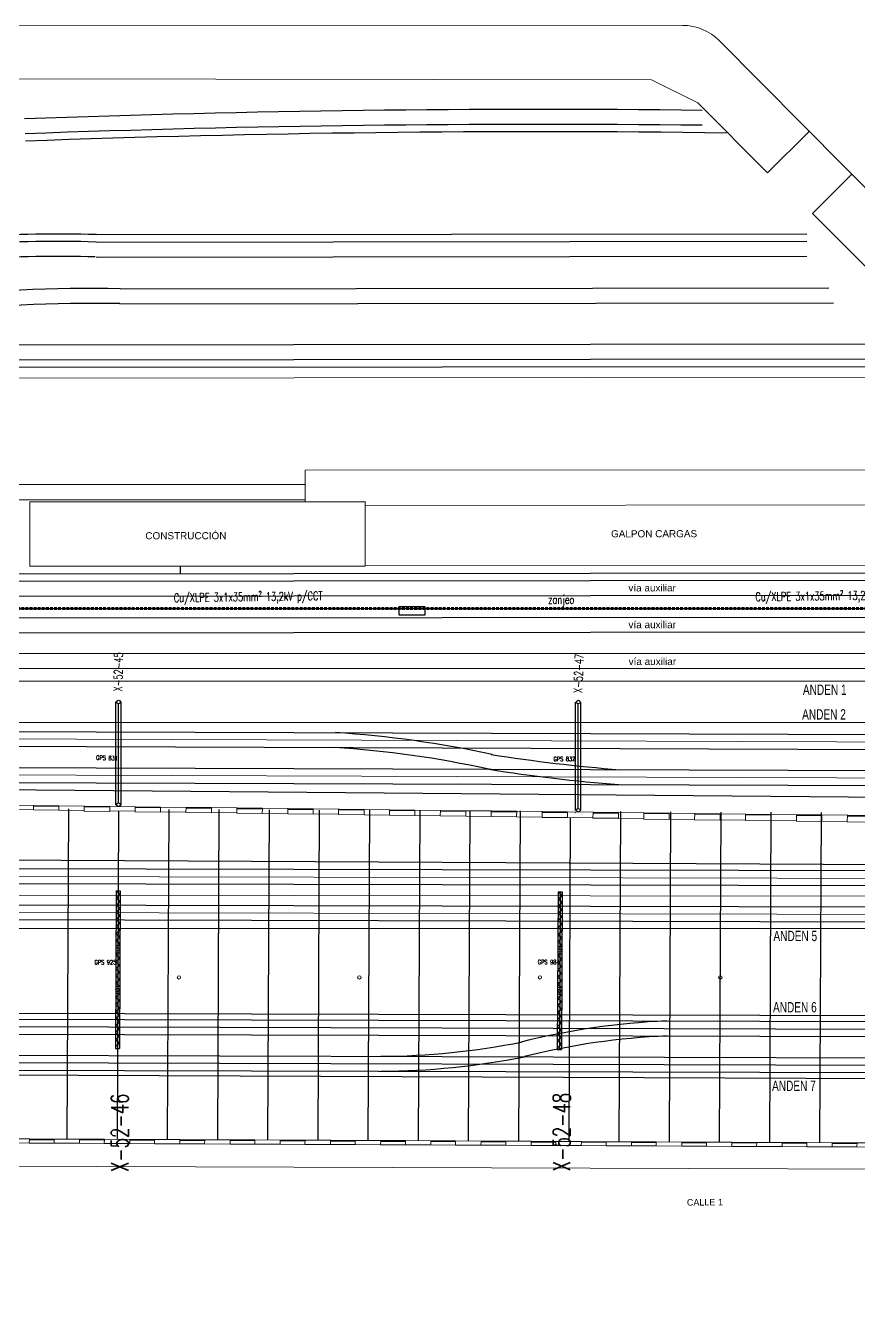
# Model space of a CAD drawing. Header units: millimetres. Extents: x 2669 to 3716, y 1967 to 2664.
# Drawn here: x 3259.2 to 3356.2, y 2180.8 to 2328.5 of the extents above; entities that cross this region are included whole.
import ezdxf

# ---------------------------------------------------------------- set-up
doc = ezdxf.new("R2010")
doc.units = ezdxf.units.MM
doc.linetypes.add('HIDDEN2', pattern=[4.7625, 3.175, -1.5875])
for name, color, linetype, lineweight in [('01 Textos', 7, 'Continuous', 15), ('02 L d C', 7, 'Continuous', 5), ('03 Cerramientos', 7, 'Continuous', 15), ('03 Manzanas', 253, 'Continuous', 15), ('03 Muros', 7, 'Continuous', 13), ('04 Plataformas', 7, 'Continuous', 30)]:
    doc.layers.add(name, color=color, linetype=linetype, lineweight=lineweight)
for name, color, linetype in [('Arcos techo estac LP', 8, 'Continuous'), ('retención LDF-LDS', 6, 'Continuous'), ('Textos catenaria', 7, 'Continuous'), ('vias LP sin catenarias', 2, 'Continuous'), ('vías', 8, 'Continuous')]:
    doc.layers.add(name, color=color, linetype=linetype)
doc.styles.add('ARIAL', font='arial.ttf', dxfattribs={"width": 0.7})
doc.styles.add('ROMANS', font='arial.ttf', dxfattribs={"width": 0.7})
doc.styles.add('SIMPLEX', font='simplex.shx', dxfattribs={"width": 0.75})
doc.linetypes.add('FENCELINE2', pattern='A,0.25,-0.1,[132,ltypeshp.shx,S=0.1,R=0,X=-0.1,Y=0],-0.1,1', length=1.45)

msp = doc.modelspace()

# ---------------------------------------------------------------- linework, layer by layer
for p, q in [((3259.73, 2273.05), (3298.73, 2273.09)), ((3259.73, 2265.55), (3298.73, 2265.59)), ((3277.23, 2265.57), (3277.23, 2264.69)), ((3321.44, 2227.64), (3321.35, 2209.29))]:
    msp.add_line(p, q)
at = {"color": 4}
for p, q in [((3269.73, 2237.79), (3269.73, 2249.75)), ((3269.73, 2249.75), (3269.84, 2249.75)), ((3270.05, 2238), (3270.05, 2249.54)), ((3270.26, 2249.75), (3270.36, 2249.75)), ((3270.36, 2237.79), (3270.36, 2249.75)), ((3323.23, 2237.15), (3323.23, 2249.73)), ((3323.23, 2249.73), (3323.34, 2249.73)), ((3323.55, 2237.36), (3323.55, 2249.52)), ((3323.76, 2249.73), (3323.86, 2249.73)), ((3323.86, 2237.15), (3323.86, 2249.73)), ((3269.73, 2237.79), (3269.84, 2237.79)), ((3270.26, 2237.79), (3270.36, 2237.79)), ((3323.23, 2237.15), (3323.34, 2237.15)), ((3323.76, 2237.15), (3323.86, 2237.15)), ((3269.76, 2227.76), (3269.67, 2209.41)), ((3269.76, 2227.76), (3270.25, 2227.76)), ((3269.76, 2227.76), (3270.25, 2227.35)), ((3270.25, 2227.76), (3270.16, 2209.41)), ((3321.19, 2227.64), (3321.1, 2209.29)), ((3321.19, 2227.64), (3321.68, 2227.64)), ((3321.19, 2227.64), (3321.68, 2227.23)), ((3321.68, 2227.64), (3321.59, 2209.29)), ((3269.75, 2226.12), (3270.24, 2226.53)), ((3269.76, 2226.94), (3270.25, 2227.35)), ((3269.76, 2226.94), (3270.24, 2226.53)), ((3321.18, 2226), (3321.68, 2226.41)), ((3321.19, 2226.82), (3321.68, 2227.23)), ((3321.19, 2226.82), (3321.68, 2226.41)), ((3269.74, 2224.47), (3270.24, 2224.88)), ((3269.75, 2226.12), (3270.24, 2225.7)), ((3269.75, 2225.29), (3270.24, 2225.7)), ((3269.75, 2225.29), (3270.24, 2224.88)), ((3321.18, 2226), (3321.67, 2225.58)), ((3321.18, 2225.17), (3321.67, 2225.58)), ((3321.18, 2225.17), (3321.67, 2224.76)), ((3321.18, 2224.35), (3321.67, 2224.76)), ((3269.74, 2224.47), (3270.23, 2224.05)), ((3269.74, 2223.64), (3270.23, 2224.05)), ((3269.74, 2223.64), (3270.23, 2223.23)), ((3269.74, 2222.82), (3270.23, 2223.23)), ((3321.17, 2223.52), (3321.66, 2223.93)), ((3321.17, 2223.52), (3321.66, 2223.11)), ((3321.18, 2224.35), (3321.66, 2223.93)), ((3269.73, 2222), (3270.22, 2222.41)), ((3269.73, 2222), (3270.22, 2221.58)), ((3269.74, 2222.82), (3270.22, 2222.41)), ((3321.16, 2221.88), (3321.66, 2222.29)), ((3321.16, 2221.88), (3321.65, 2221.46)), ((3321.17, 2222.7), (3321.66, 2223.11)), ((3321.17, 2222.7), (3321.66, 2222.29)), ((3269.72, 2220.35), (3269.94, 2220.53)), ((3270.21, 2220.53), (3269.72, 2220.53)), ((3269.72, 2220.35), (3270.21, 2219.93)), ((3270.22, 2221.35), (3269.73, 2221.36)), ((3269.95, 2221.35), (3270.22, 2221.58)), ((3321.65, 2221.23), (3321.16, 2221.24)), ((3321.16, 2220.23), (3321.38, 2220.41)), ((3321.65, 2220.41), (3321.16, 2220.41)), ((3321.16, 2220.23), (3321.64, 2219.81)), ((3321.38, 2221.24), (3321.65, 2221.46)), ((3269.72, 2219.52), (3270.21, 2219.93)), ((3269.72, 2219.52), (3270.21, 2219.11)), ((3269.72, 2218.7), (3270.21, 2219.11)), ((3321.15, 2219.4), (3321.64, 2219.81)), ((3321.15, 2219.4), (3321.64, 2218.99)), ((3321.15, 2218.58), (3321.64, 2218.99)), ((3269.71, 2217.88), (3270.2, 2218.29)), ((3269.71, 2217.88), (3270.2, 2217.46)), ((3269.71, 2217.05), (3270.2, 2217.46)), ((3269.72, 2218.7), (3270.2, 2218.29)), ((3321.14, 2217.76), (3321.64, 2218.17)), ((3321.14, 2217.76), (3321.63, 2217.34)), ((3321.14, 2216.93), (3321.63, 2217.34)), ((3321.15, 2218.58), (3321.64, 2218.17)), ((3270.19, 2215.81), (3269.7, 2215.82)), ((3269.7, 2215.4), (3270.19, 2215.81)), ((3269.71, 2217.05), (3270.2, 2216.64)), ((3270.2, 2216.64), (3269.71, 2216.64)), ((3321.14, 2216.93), (3321.63, 2216.52)), ((3321.63, 2216.52), (3321.14, 2216.52)), ((3269.7, 2215.4), (3270.19, 2214.99)), ((3269.7, 2214.58), (3270.19, 2214.99)), ((3269.7, 2214.58), (3270.18, 2214.16)), ((3321.62, 2215.69), (3321.13, 2215.7)), ((3321.13, 2215.28), (3321.62, 2215.69)), ((3321.13, 2215.28), (3321.62, 2214.87)), ((3321.13, 2214.46), (3321.62, 2214.87)), ((3321.13, 2214.46), (3321.62, 2214.04)), ((3269.69, 2213.75), (3270.18, 2214.16)), ((3269.69, 2213.75), (3270.18, 2213.34)), ((3269.69, 2212.93), (3270.18, 2213.34)), ((3269.69, 2212.93), (3270.18, 2212.52)), ((3321.12, 2213.64), (3321.62, 2214.04)), ((3321.12, 2213.64), (3321.61, 2213.22)), ((3321.12, 2212.81), (3321.61, 2213.22)), ((3269.68, 2212.11), (3270.18, 2212.52)), ((3269.68, 2212.11), (3270.17, 2211.69)), ((3269.68, 2211.28), (3270.17, 2211.69)), ((3321.11, 2211.16), (3321.61, 2211.57)), ((3321.12, 2212.81), (3321.61, 2212.4)), ((3321.12, 2211.99), (3321.61, 2212.4)), ((3321.12, 2211.99), (3321.61, 2211.57)), ((3269.67, 2209.63), (3270.17, 2210.04)), ((3269.68, 2211.28), (3270.17, 2210.87)), ((3269.68, 2210.46), (3270.17, 2210.87)), ((3269.68, 2210.46), (3270.17, 2210.04)), ((3321.11, 2211.16), (3321.6, 2210.75)), ((3321.11, 2210.34), (3321.6, 2210.75)), ((3321.11, 2210.34), (3321.6, 2209.92)), ((3321.11, 2209.51), (3321.6, 2209.92)), ((3269.67, 2209.41), (3270.16, 2209.41)), ((3321.1, 2209.29), (3321.59, 2209.29))]:
    msp.add_line(p, q, dxfattribs=at)
at = {"color": 1}
for p, q in [((3175.23, 2212.2), (3367.26, 2211.66)), ((3175.23, 2208), (3367.24, 2207.46))]:
    msp.add_line(p, q, dxfattribs=at)
msp.add_lwpolyline([(3302.7, 2260.87), (3305.67, 2260.87), (3305.67, 2259.84), (3302.7, 2259.84)], close=True)
at = {"color": 4}
for centre in [(3270.05, 2249.75), (3323.55, 2249.73), (3270.05, 2237.79), (3323.55, 2237.15), (3269.97, 2220.95), (3321.4, 2220.83), (3269.95, 2216.23), (3321.38, 2216.11)]:
    msp.add_circle(centre, 0.21, dxfattribs=at)
at = {"layer": '02 L d C', "color": 25}
for points in [[(3375.75, 2245.03), (3220.85, 2245.58), (3200.64, 2244.95), (3180.18, 2242.35), (3160.1, 2237.78), (3135.16, 2229.8), (3113.08, 2223.16), (3113.08, 2223.16), (3095.6, 2217.65), (3074.03, 2208.97)], [(3375.75, 2240.83), (3220.85, 2241.38), (3200.82, 2240.76), (3180.83, 2238.62), (3161.26, 2233.96), (3134.62, 2225.12), (3113.53, 2219.38), (3073.44, 2212.04), (3040.41, 2205.25), (2994.35, 2196.89), (2945.27, 2187.13), (2909.97, 2180.77)], [(3364.64, 2229.2), (3220.81, 2229.53), (3190.65, 2227.75), (3160.75, 2223.22), (3138.02, 2218.56), (3114.27, 2213.25), (3091.36, 2207.68), (3042.26, 2196.07), (2995.32, 2184.98)], [(3364.62, 2225), (3220.79, 2225.33), (3191.04, 2223.56), (3161.59, 2219.13), (3138.33, 2214.45), (3115.44, 2209.35), (3090.06, 2202.98), (3053.14, 2192.08)]]:
    msp.add_lwpolyline(points, dxfattribs=at)
at = {"layer": '03 Cerramientos'}
for p, q in [((3260.14, 2237.7), (3263.1, 2237.66)), ((3260.14, 2237.19), (3263.1, 2237.15)), ((3260.18, 2237.65), (3263.06, 2237.62)), ((3263.06, 2237.57), (3260.18, 2237.61)), ((3266.05, 2237.03), (3269.01, 2236.99)), ((3266.1, 2237.62), (3268.98, 2237.59)), ((3266.1, 2237.58), (3268.98, 2237.55)), ((3268.98, 2237.5), (3266.1, 2237.53)), ((3271.97, 2236.95), (3274.93, 2236.91)), ((3272.02, 2237.55), (3274.9, 2237.52)), ((3272.02, 2237.51), (3274.9, 2237.47)), ((3274.9, 2237.43), (3272.02, 2237.46)), ((3277.89, 2236.87), (3280.85, 2236.84)), ((3277.94, 2237.48), (3280.82, 2237.45)), ((3277.94, 2237.44), (3280.82, 2237.4)), ((3280.82, 2237.36), (3277.94, 2237.39)), ((3283.81, 2236.79), (3286.77, 2236.76)), ((3283.86, 2237.41), (3286.74, 2237.38)), ((3283.86, 2237.37), (3286.74, 2237.33)), ((3286.74, 2237.29), (3283.86, 2237.32)), ((3289.73, 2236.72), (3292.69, 2236.68)), ((3289.78, 2237.34), (3292.66, 2237.31)), ((3289.78, 2237.3), (3292.66, 2237.26)), ((3292.66, 2237.22), (3289.78, 2237.25)), ((3295.65, 2236.64), (3298.61, 2236.6)), ((3295.7, 2237.27), (3298.58, 2237.24)), ((3295.7, 2237.22), (3298.58, 2237.19)), ((3298.58, 2237.15), (3295.7, 2237.18)), ((3301.57, 2236.56), (3304.53, 2236.52)), ((3301.62, 2237.2), (3304.5, 2237.16)), ((3301.62, 2237.15), (3304.5, 2237.12)), ((3304.5, 2237.07), (3301.62, 2237.11)), ((3307.49, 2236.48), (3310.45, 2236.44)), ((3307.54, 2237.13), (3310.42, 2237.09)), ((3307.54, 2237.08), (3310.42, 2237.05)), ((3310.42, 2237), (3307.54, 2237.04)), ((3313.46, 2237.06), (3316.34, 2237.02)), ((3313.46, 2237.01), (3316.34, 2236.98)), ((3316.34, 2236.93), (3313.46, 2236.97)), ((3319.38, 2236.99), (3322.26, 2236.95)), ((3319.38, 2236.94), (3322.26, 2236.91)), ((3322.26, 2236.86), (3319.38, 2236.9)), ((3325.3, 2236.91), (3328.18, 2236.88)), ((3325.3, 2236.87), (3328.18, 2236.84)), ((3328.18, 2236.79), (3325.3, 2236.82)), ((3331.22, 2236.84), (3334.1, 2236.81)), ((3331.22, 2236.8), (3334.1, 2236.76)), ((3334.1, 2236.72), (3331.22, 2236.75)), ((3337.14, 2236.77), (3340.02, 2236.74)), ((3337.14, 2236.73), (3340.02, 2236.69)), ((3340.02, 2236.65), (3337.14, 2236.68)), ((3343.06, 2236.7), (3345.94, 2236.67)), ((3343.06, 2236.66), (3345.94, 2236.62)), ((3345.94, 2236.58), (3343.06, 2236.61)), ((3348.98, 2236.63), (3351.86, 2236.6)), ((3348.98, 2236.59), (3351.86, 2236.55)), ((3351.86, 2236.51), (3348.98, 2236.54)), ((3354.9, 2236.56), (3357.78, 2236.53)), ((3354.9, 2236.51), (3357.78, 2236.48)), ((3313.41, 2236.4), (3316.37, 2236.37)), ((3319.33, 2236.32), (3322.29, 2236.29)), ((3325.25, 2236.24), (3328.21, 2236.21)), ((3331.17, 2236.12), (3334.13, 2236.08)), ((3337.09, 2236.04), (3340.05, 2236)), ((3343.01, 2235.96), (3345.97, 2235.92)), ((3348.93, 2235.88), (3351.89, 2235.85)), ((3354.85, 2235.8), (3357.81, 2235.77)), ((3357.77, 2236.44), (3354.89, 2236.47)), ((3259.66, 2198.41), (3262.54, 2198.4)), ((3259.71, 2198.89), (3262.51, 2198.88)), ((3259.71, 2198.85), (3262.51, 2198.83)), ((3262.51, 2198.79), (3259.71, 2198.8)), ((3265.5, 2198.39), (3268.38, 2198.37)), ((3265.55, 2198.87), (3268.35, 2198.85)), ((3265.55, 2198.82), (3268.35, 2198.81)), ((3268.35, 2198.76), (3265.55, 2198.78)), ((3271.34, 2198.36), (3274.22, 2198.34)), ((3271.39, 2198.84), (3274.19, 2198.82)), ((3271.39, 2198.79), (3274.19, 2198.78)), ((3274.19, 2198.73), (3271.39, 2198.75)), ((3277.18, 2198.33), (3280.06, 2198.32)), ((3277.23, 2198.81), (3280.03, 2198.8)), ((3277.23, 2198.76), (3280.03, 2198.75)), ((3280.03, 2198.71), (3277.23, 2198.72)), ((3283.02, 2198.3), (3285.9, 2198.29)), ((3283.07, 2198.78), (3285.87, 2198.77)), ((3283.07, 2198.74), (3285.87, 2198.72)), ((3285.87, 2198.68), (3283.07, 2198.69)), ((3288.86, 2198.28), (3291.74, 2198.26)), ((3288.91, 2198.75), (3291.71, 2198.74)), ((3288.91, 2198.71), (3291.71, 2198.7)), ((3291.71, 2198.65), (3288.91, 2198.66)), ((3294.7, 2198.25), (3297.58, 2198.23)), ((3294.75, 2198.73), (3297.55, 2198.71)), ((3294.75, 2198.68), (3297.55, 2198.67)), ((3297.55, 2198.62), (3294.75, 2198.64)), ((3300.54, 2198.22), (3303.42, 2198.21)), ((3300.59, 2198.7), (3303.39, 2198.69)), ((3300.59, 2198.65), (3303.39, 2198.64)), ((3303.39, 2198.6), (3300.59, 2198.61)), ((3306.38, 2198.19), (3309.26, 2198.18)), ((3306.43, 2198.67), (3309.23, 2198.66)), ((3306.43, 2198.63), (3309.23, 2198.61)), ((3309.23, 2198.57), (3306.43, 2198.58)), ((3312.22, 2198.16), (3315.1, 2198.15)), ((3312.27, 2198.64), (3315.07, 2198.63)), ((3312.27, 2198.6), (3315.07, 2198.59)), ((3315.07, 2198.54), (3312.27, 2198.55)), ((3318.06, 2198.14), (3320.94, 2198.12)), ((3318.11, 2198.62), (3320.91, 2198.6)), ((3318.11, 2198.57), (3320.91, 2198.56)), ((3320.91, 2198.51), (3318.11, 2198.53)), ((3323.9, 2198.11), (3326.78, 2198.1)), ((3323.95, 2198.59), (3326.75, 2198.57)), ((3323.95, 2198.54), (3326.75, 2198.53)), ((3326.75, 2198.48), (3323.95, 2198.5)), ((3329.74, 2198.08), (3332.62, 2198.07)), ((3329.79, 2198.56), (3332.59, 2198.55)), ((3329.79, 2198.52), (3332.59, 2198.5)), ((3332.59, 2198.46), (3329.79, 2198.47)), ((3335.63, 2198.53), (3338.43, 2198.52)), ((3335.63, 2198.49), (3338.43, 2198.47)), ((3338.43, 2198.43), (3335.63, 2198.44)), ((3341.47, 2198.51), (3344.27, 2198.49)), ((3341.47, 2198.46), (3344.27, 2198.45)), ((3344.27, 2198.4), (3341.47, 2198.42)), ((3347.31, 2198.48), (3350.11, 2198.46)), ((3347.31, 2198.43), (3350.11, 2198.42)), ((3350.11, 2198.37), (3347.31, 2198.39)), ((3353.15, 2198.45), (3355.95, 2198.44)), ((3353.15, 2198.4), (3355.95, 2198.39)), ((3355.95, 2198.35), (3353.15, 2198.36)), ((3335.58, 2198.05), (3338.46, 2198.04)), ((3341.42, 2198.03), (3344.3, 2198.01)), ((3347.26, 2198), (3350.14, 2197.98)), ((3353.1, 2197.97), (3355.98, 2197.96))]:
    msp.add_line(p, q, dxfattribs=at)
at = {"layer": '03 Cerramientos', "linetype": 'FENCELINE2', "ltscale": 3}
msp.add_line((3216.02, 2227.31), (3398.03, 2227.09), dxfattribs=at)
at = {"layer": '03 Manzanas'}
for p, q in [((2796.03, 2328.23), (3335.68, 2328.49)), ((3339.94, 2326.72), (3444.3, 2221.6)), ((3345.57, 2311.33), (3350.43, 2316.16)), ((3350.79, 2306.61), (3355.38, 2311.17)), ((3443.12, 2195.12), (3135.7, 2196.1))]:
    msp.add_line(p, q, dxfattribs=at)
at = {"layer": '03 Manzanas', "color": 7}
for p, q in [((3104.76, 2322.51), (3332.08, 2322.17)), ((3332.08, 2322.17), (3337.45, 2319.46)), ((3337.45, 2319.46), (3345.57, 2311.33)), ((3350.79, 2306.61), (3372.75, 2284.6)), ((3253.05, 2287.44), (3369.8, 2287.56)), ((3291.77, 2276.71), (3380.63, 2276.8)), ((3291.77, 2276.71), (3291.77, 2273.09))]:
    msp.add_line(p, q, dxfattribs=at)
at = {"layer": '03 Manzanas'}
msp.add_arc((3335.69, 2322.49), 6, 44.7912, 90.0275, dxfattribs=at)
at = {"layer": '03 Muros'}
for p, q in [((3259.73, 2265.55), (3259.73, 2273.05)), ((3298.73, 2265.59), (3298.73, 2273.09)), ((3298.73, 2272.6), (3364.64, 2272.68)), ((3364.64, 2265.66), (3298.73, 2265.59)), ((3257.18, 2237.73), (3260.14, 2237.7)), ((3257.18, 2237.24), (3260.14, 2237.19)), ((3260.14, 2237.7), (3260.14, 2237.19)), ((3260.18, 2237.7), (3260.14, 2237.7)), ((3260.14, 2237.7), (3260.14, 2237.7)), ((3260.14, 2237.61), (3260.18, 2237.61)), ((3260.18, 2237.65), (3260.18, 2237.7)), ((3260.18, 2237.61), (3260.18, 2237.65)), ((3260.18, 2237.65), (3260.18, 2237.65)), ((3260.18, 2237.65), (3260.18, 2237.65)), ((3260.18, 2237.65), (3260.18, 2237.65)), ((3263.06, 2237.62), (3263.06, 2237.66)), ((3263.06, 2237.66), (3263.1, 2237.66)), ((3263.06, 2237.57), (3263.06, 2237.62)), ((3263.06, 2237.62), (3263.06, 2237.62)), ((3263.06, 2237.62), (3263.06, 2237.62)), ((3263.06, 2237.62), (3263.06, 2237.62)), ((3263.1, 2237.57), (3263.06, 2237.57)), ((3263.1, 2237.66), (3263.1, 2237.15)), ((3263.1, 2237.66), (3266.06, 2237.63)), ((3263.1, 2237.66), (3263.1, 2237.66)), ((3263.1, 2237.15), (3266.06, 2237.11)), ((3266.06, 2237.63), (3266.05, 2237.03)), ((3266.1, 2237.62), (3266.06, 2237.63)), ((3266.06, 2237.63), (3266.06, 2237.63)), ((3266.06, 2237.54), (3266.1, 2237.53)), ((3266.1, 2237.58), (3266.1, 2237.62)), ((3266.1, 2237.53), (3266.1, 2237.58)), ((3266.1, 2237.58), (3266.1, 2237.58)), ((3266.1, 2237.58), (3266.1, 2237.58)), ((3266.1, 2237.58), (3266.1, 2237.58)), ((3268.98, 2237.55), (3268.98, 2237.59)), ((3268.98, 2237.59), (3269.02, 2237.59)), ((3268.98, 2237.5), (3268.98, 2237.55)), ((3268.98, 2237.55), (3268.98, 2237.55)), ((3268.98, 2237.55), (3268.98, 2237.55)), ((3268.98, 2237.55), (3268.98, 2237.55)), ((3269.02, 2237.5), (3268.98, 2237.5)), ((3269.02, 2237.59), (3269.01, 2236.99)), ((3269.01, 2237.06), (3271.97, 2237.02)), ((3269.02, 2237.59), (3271.98, 2237.55)), ((3269.02, 2237.59), (3269.02, 2237.59)), ((3271.98, 2237.55), (3271.97, 2236.95)), ((3272.02, 2237.55), (3271.98, 2237.55)), ((3271.98, 2237.55), (3271.98, 2237.55)), ((3271.98, 2237.46), (3272.02, 2237.46)), ((3272.02, 2237.51), (3272.02, 2237.55)), ((3272.02, 2237.46), (3272.02, 2237.51)), ((3272.02, 2237.51), (3272.02, 2237.51)), ((3272.02, 2237.51), (3272.02, 2237.51)), ((3272.02, 2237.51), (3272.02, 2237.51)), ((3274.9, 2237.47), (3274.9, 2237.52)), ((3274.9, 2237.52), (3274.94, 2237.52)), ((3274.9, 2237.43), (3274.9, 2237.47)), ((3274.9, 2237.47), (3274.9, 2237.47)), ((3274.9, 2237.47), (3274.9, 2237.47)), ((3274.9, 2237.47), (3274.9, 2237.47)), ((3274.94, 2237.43), (3274.9, 2237.43)), ((3274.94, 2237.52), (3274.93, 2236.91)), ((3274.93, 2236.98), (3277.89, 2236.93)), ((3274.94, 2237.52), (3277.9, 2237.48)), ((3274.94, 2237.52), (3274.94, 2237.52)), ((3277.9, 2237.48), (3277.89, 2236.87)), ((3277.94, 2237.48), (3277.9, 2237.48)), ((3277.9, 2237.48), (3277.9, 2237.48)), ((3277.9, 2237.39), (3277.94, 2237.39)), ((3277.94, 2237.44), (3277.94, 2237.48)), ((3277.94, 2237.39), (3277.94, 2237.44)), ((3277.94, 2237.44), (3277.94, 2237.44)), ((3277.94, 2237.44), (3277.94, 2237.44)), ((3277.94, 2237.44), (3277.94, 2237.44)), ((3280.82, 2237.4), (3280.82, 2237.45)), ((3280.82, 2237.45), (3280.86, 2237.45)), ((3280.82, 2237.36), (3280.82, 2237.4)), ((3280.82, 2237.4), (3280.82, 2237.4)), ((3280.82, 2237.4), (3280.82, 2237.4)), ((3280.82, 2237.4), (3280.82, 2237.4)), ((3280.86, 2237.36), (3280.82, 2237.36)), ((3280.86, 2237.45), (3280.85, 2236.84)), ((3280.85, 2236.89), (3283.81, 2236.85)), ((3280.86, 2237.45), (3283.82, 2237.41)), ((3280.86, 2237.45), (3280.86, 2237.45)), ((3283.82, 2237.41), (3283.81, 2236.79)), ((3283.86, 2237.41), (3283.82, 2237.41)), ((3283.82, 2237.41), (3283.82, 2237.41)), ((3283.82, 2237.32), (3283.86, 2237.32)), ((3283.86, 2237.37), (3283.86, 2237.41)), ((3283.86, 2237.32), (3283.86, 2237.37)), ((3283.86, 2237.37), (3283.86, 2237.37)), ((3283.86, 2237.37), (3283.86, 2237.37)), ((3283.86, 2237.37), (3283.86, 2237.37)), ((3286.74, 2237.33), (3286.74, 2237.38)), ((3286.74, 2237.38), (3286.78, 2237.38)), ((3286.74, 2237.29), (3286.74, 2237.33)), ((3286.74, 2237.33), (3286.74, 2237.33)), ((3286.74, 2237.33), (3286.74, 2237.33)), ((3286.74, 2237.33), (3286.74, 2237.33)), ((3286.78, 2237.29), (3286.74, 2237.29)), ((3286.78, 2237.38), (3286.77, 2236.76)), ((3286.77, 2236.81), (3289.73, 2236.76)), ((3286.78, 2237.38), (3289.74, 2237.34)), ((3286.78, 2237.38), (3286.78, 2237.38)), ((3289.74, 2237.34), (3289.73, 2236.72)), ((3289.78, 2237.34), (3289.74, 2237.34)), ((3289.74, 2237.34), (3289.74, 2237.34)), ((3289.74, 2237.25), (3289.78, 2237.25)), ((3289.78, 2237.3), (3289.78, 2237.34)), ((3289.78, 2237.25), (3289.78, 2237.3)), ((3289.78, 2237.3), (3289.78, 2237.3)), ((3289.78, 2237.3), (3289.78, 2237.3)), ((3289.78, 2237.3), (3289.78, 2237.3)), ((3292.66, 2237.26), (3292.66, 2237.31)), ((3292.66, 2237.31), (3292.7, 2237.31)), ((3292.66, 2237.22), (3292.66, 2237.26)), ((3292.66, 2237.26), (3292.66, 2237.26)), ((3292.66, 2237.26), (3292.66, 2237.26)), ((3292.66, 2237.26), (3292.66, 2237.26)), ((3292.7, 2237.22), (3292.66, 2237.22)), ((3292.7, 2237.31), (3292.69, 2236.68)), ((3292.69, 2236.72), (3295.65, 2236.68)), ((3292.7, 2237.31), (3295.66, 2237.27)), ((3292.7, 2237.31), (3292.7, 2237.31)), ((3295.66, 2237.27), (3295.65, 2236.64)), ((3295.7, 2237.27), (3295.66, 2237.27)), ((3295.66, 2237.27), (3295.66, 2237.27)), ((3295.66, 2237.18), (3295.7, 2237.18)), ((3295.7, 2237.22), (3295.7, 2237.27)), ((3295.7, 2237.18), (3295.7, 2237.22)), ((3295.7, 2237.22), (3295.7, 2237.22)), ((3295.7, 2237.22), (3295.7, 2237.22)), ((3295.7, 2237.22), (3295.7, 2237.22)), ((3298.58, 2237.19), (3298.58, 2237.24)), ((3298.58, 2237.24), (3298.62, 2237.23)), ((3298.58, 2237.15), (3298.58, 2237.19)), ((3298.58, 2237.19), (3298.58, 2237.19)), ((3298.58, 2237.19), (3298.58, 2237.19)), ((3298.58, 2237.19), (3298.58, 2237.19)), ((3298.62, 2237.14), (3298.58, 2237.15)), ((3298.62, 2237.23), (3298.61, 2236.6)), ((3298.61, 2236.63), (3301.57, 2236.59)), ((3298.62, 2237.23), (3301.58, 2237.2)), ((3298.62, 2237.23), (3298.62, 2237.23)), ((3301.58, 2237.2), (3301.57, 2236.56)), ((3301.62, 2237.2), (3301.58, 2237.2)), ((3301.58, 2237.2), (3301.58, 2237.2)), ((3301.58, 2237.11), (3301.62, 2237.11)), ((3301.62, 2237.15), (3301.62, 2237.2)), ((3301.62, 2237.11), (3301.62, 2237.15)), ((3301.62, 2237.15), (3301.62, 2237.15)), ((3301.62, 2237.15), (3301.62, 2237.15)), ((3301.62, 2237.15), (3301.62, 2237.15)), ((3304.5, 2237.12), (3304.5, 2237.16)), ((3304.5, 2237.16), (3304.54, 2237.16)), ((3304.5, 2237.07), (3304.5, 2237.12)), ((3304.5, 2237.12), (3304.5, 2237.12)), ((3304.5, 2237.12), (3304.5, 2237.12)), ((3304.5, 2237.12), (3304.5, 2237.12)), ((3304.54, 2237.07), (3304.5, 2237.07)), ((3304.54, 2237.16), (3304.53, 2236.52)), ((3304.53, 2236.55), (3307.49, 2236.5)), ((3304.54, 2237.16), (3307.5, 2237.13)), ((3304.54, 2237.16), (3304.54, 2237.16)), ((3307.5, 2237.13), (3307.49, 2236.48)), ((3307.54, 2237.13), (3307.5, 2237.13)), ((3307.5, 2237.13), (3307.5, 2237.13)), ((3307.5, 2237.04), (3307.54, 2237.04)), ((3307.54, 2237.08), (3307.54, 2237.13)), ((3307.54, 2237.04), (3307.54, 2237.08)), ((3307.54, 2237.08), (3307.54, 2237.08)), ((3307.54, 2237.08), (3307.54, 2237.08)), ((3307.54, 2237.08), (3307.54, 2237.08)), ((3310.42, 2237.05), (3310.42, 2237.09)), ((3310.42, 2237.09), (3310.46, 2237.09)), ((3310.42, 2237), (3310.42, 2237.05)), ((3310.42, 2237.05), (3310.42, 2237.05)), ((3310.42, 2237.05), (3310.42, 2237.05)), ((3310.42, 2237.05), (3310.42, 2237.05)), ((3310.46, 2237), (3310.42, 2237)), ((3310.46, 2237.09), (3310.45, 2236.44)), ((3310.46, 2237.09), (3313.42, 2237.06)), ((3310.46, 2237.09), (3310.46, 2237.09)), ((3313.42, 2237.06), (3313.41, 2236.4)), ((3313.46, 2237.06), (3313.42, 2237.06)), ((3313.42, 2237.06), (3313.42, 2237.06)), ((3313.42, 2236.97), (3313.46, 2236.97)), ((3313.46, 2237.01), (3313.46, 2237.06)), ((3313.46, 2236.97), (3313.46, 2237.01)), ((3313.46, 2237.01), (3313.46, 2237.01)), ((3313.46, 2237.01), (3313.46, 2237.01)), ((3313.46, 2237.01), (3313.46, 2237.01)), ((3316.34, 2236.98), (3316.34, 2237.02)), ((3316.34, 2237.02), (3316.38, 2237.02)), ((3316.34, 2236.93), (3316.34, 2236.98)), ((3316.34, 2236.98), (3316.34, 2236.98)), ((3316.34, 2236.98), (3316.34, 2236.98)), ((3316.34, 2236.98), (3316.34, 2236.98)), ((3316.38, 2236.93), (3316.34, 2236.93)), ((3316.38, 2237.02), (3316.37, 2236.37)), ((3316.38, 2237.02), (3319.34, 2236.99)), ((3316.38, 2237.02), (3316.38, 2237.02)), ((3319.34, 2236.99), (3319.33, 2236.32)), ((3319.38, 2236.99), (3319.34, 2236.99)), ((3319.34, 2236.99), (3319.34, 2236.99)), ((3319.34, 2236.9), (3319.38, 2236.9)), ((3319.38, 2236.94), (3319.38, 2236.99)), ((3319.38, 2236.9), (3319.38, 2236.94)), ((3319.38, 2236.94), (3319.38, 2236.94)), ((3319.38, 2236.94), (3319.38, 2236.94)), ((3319.38, 2236.94), (3319.38, 2236.94)), ((3322.3, 2236.95), (3322.29, 2236.29)), ((3322.3, 2236.95), (3325.26, 2236.92)), ((3323.2, 2236.9), (3323.2, 2236.94)), ((3323.2, 2236.94), (3323.24, 2236.94)), ((3323.2, 2236.85), (3323.2, 2236.9)), ((3323.2, 2236.9), (3323.2, 2236.9)), ((3323.2, 2236.9), (3323.2, 2236.9)), ((3323.2, 2236.9), (3323.2, 2236.9)), ((3323.24, 2236.85), (3323.2, 2236.85)), ((3323.24, 2236.94), (3323.24, 2236.94)), ((3325.26, 2236.92), (3325.25, 2236.24)), ((3325.3, 2236.91), (3325.26, 2236.92)), ((3325.26, 2236.92), (3325.26, 2236.92)), ((3325.26, 2236.83), (3325.3, 2236.82)), ((3325.3, 2236.87), (3325.3, 2236.91)), ((3325.3, 2236.82), (3325.3, 2236.87)), ((3325.3, 2236.87), (3325.3, 2236.87)), ((3325.3, 2236.87), (3325.3, 2236.87)), ((3325.3, 2236.87), (3325.3, 2236.87)), ((3328.18, 2236.84), (3328.18, 2236.88)), ((3328.18, 2236.88), (3328.22, 2236.88)), ((3328.18, 2236.79), (3328.18, 2236.84)), ((3328.18, 2236.84), (3328.18, 2236.84)), ((3328.18, 2236.84), (3328.18, 2236.84)), ((3328.18, 2236.84), (3328.18, 2236.84)), ((3328.22, 2236.79), (3328.18, 2236.79)), ((3328.22, 2236.88), (3328.21, 2236.21)), ((3328.22, 2236.88), (3331.18, 2236.84)), ((3328.22, 2236.88), (3328.22, 2236.88)), ((3331.18, 2236.84), (3331.17, 2236.12)), ((3331.22, 2236.84), (3331.18, 2236.84)), ((3331.18, 2236.84), (3331.18, 2236.84)), ((3331.18, 2236.75), (3331.22, 2236.75)), ((3331.22, 2236.8), (3331.22, 2236.84)), ((3331.22, 2236.75), (3331.22, 2236.8)), ((3331.22, 2236.8), (3331.22, 2236.8)), ((3331.22, 2236.8), (3331.22, 2236.8)), ((3331.22, 2236.8), (3331.22, 2236.8)), ((3334.1, 2236.76), (3334.1, 2236.81)), ((3334.1, 2236.81), (3334.14, 2236.81)), ((3334.1, 2236.72), (3334.1, 2236.76)), ((3334.1, 2236.76), (3334.1, 2236.76)), ((3334.1, 2236.76), (3334.1, 2236.76)), ((3334.1, 2236.76), (3334.1, 2236.76)), ((3334.14, 2236.72), (3334.1, 2236.72)), ((3334.14, 2236.81), (3334.13, 2236.08)), ((3334.14, 2236.81), (3337.1, 2236.77)), ((3334.14, 2236.81), (3334.14, 2236.81)), ((3337.1, 2236.77), (3337.09, 2236.04)), ((3337.14, 2236.77), (3337.1, 2236.77)), ((3337.1, 2236.77), (3337.1, 2236.77)), ((3337.1, 2236.68), (3337.14, 2236.68)), ((3337.14, 2236.73), (3337.14, 2236.77)), ((3337.14, 2236.68), (3337.14, 2236.73)), ((3337.14, 2236.73), (3337.14, 2236.73)), ((3337.14, 2236.73), (3337.14, 2236.73)), ((3337.14, 2236.73), (3337.14, 2236.73)), ((3340.02, 2236.69), (3340.02, 2236.74)), ((3340.02, 2236.74), (3340.06, 2236.74)), ((3340.02, 2236.65), (3340.02, 2236.69)), ((3340.02, 2236.69), (3340.02, 2236.69)), ((3340.02, 2236.69), (3340.02, 2236.69)), ((3340.02, 2236.69), (3340.02, 2236.69)), ((3340.06, 2236.65), (3340.02, 2236.65)), ((3340.06, 2236.74), (3340.05, 2236)), ((3340.06, 2236.74), (3343.02, 2236.7)), ((3340.06, 2236.74), (3340.06, 2236.74)), ((3343.02, 2236.7), (3343.01, 2235.96)), ((3343.06, 2236.7), (3343.02, 2236.7)), ((3343.02, 2236.7), (3343.02, 2236.7)), ((3343.02, 2236.61), (3343.06, 2236.61)), ((3343.06, 2236.66), (3343.06, 2236.7)), ((3343.06, 2236.61), (3343.06, 2236.66)), ((3343.06, 2236.66), (3343.06, 2236.66)), ((3343.06, 2236.66), (3343.06, 2236.66)), ((3343.06, 2236.66), (3343.06, 2236.66)), ((3345.94, 2236.62), (3345.94, 2236.67)), ((3345.94, 2236.67), (3345.98, 2236.67)), ((3345.94, 2236.58), (3345.94, 2236.62)), ((3345.94, 2236.62), (3345.94, 2236.62)), ((3345.94, 2236.62), (3345.94, 2236.62)), ((3345.94, 2236.62), (3345.94, 2236.62)), ((3345.98, 2236.58), (3345.94, 2236.58)), ((3345.98, 2236.67), (3345.97, 2235.92)), ((3345.98, 2236.67), (3348.94, 2236.63)), ((3345.98, 2236.67), (3345.98, 2236.67)), ((3348.94, 2236.63), (3348.93, 2235.88)), ((3348.98, 2236.63), (3348.94, 2236.63)), ((3348.94, 2236.63), (3348.94, 2236.63)), ((3348.94, 2236.54), (3348.98, 2236.54)), ((3348.98, 2236.59), (3348.98, 2236.63)), ((3348.98, 2236.54), (3348.98, 2236.59)), ((3348.98, 2236.59), (3348.98, 2236.59)), ((3348.98, 2236.59), (3348.98, 2236.59)), ((3348.98, 2236.59), (3348.98, 2236.59)), ((3351.86, 2236.55), (3351.86, 2236.6)), ((3351.86, 2236.6), (3351.9, 2236.6)), ((3351.86, 2236.51), (3351.86, 2236.55)), ((3351.86, 2236.55), (3351.86, 2236.55)), ((3351.86, 2236.55), (3351.86, 2236.55)), ((3351.86, 2236.55), (3351.86, 2236.55)), ((3351.9, 2236.51), (3351.86, 2236.51)), ((3351.9, 2236.6), (3351.89, 2235.85)), ((3351.9, 2236.6), (3354.86, 2236.56)), ((3351.9, 2236.6), (3351.9, 2236.6)), ((3354.86, 2236.56), (3354.85, 2235.8)), ((3354.9, 2236.56), (3354.86, 2236.56)), ((3354.86, 2236.56), (3354.86, 2236.56)), ((3354.89, 2236.47), (3354.9, 2236.51)), ((3354.9, 2236.51), (3354.9, 2236.56)), ((3354.9, 2236.51), (3354.9, 2236.51)), ((3354.9, 2236.51), (3354.9, 2236.51)), ((3354.9, 2236.51), (3354.9, 2236.51)), ((3310.45, 2236.46), (3313.41, 2236.42)), ((3316.37, 2236.38), (3319.33, 2236.33)), ((3322.29, 2236.29), (3325.25, 2236.25)), ((3328.21, 2236.2), (3331.17, 2236.16)), ((3334.13, 2236.12), (3337.09, 2236.07)), ((3340.05, 2236.03), (3343.01, 2235.99)), ((3345.97, 2235.95), (3348.93, 2235.9)), ((3351.89, 2235.86), (3354.85, 2235.82)), ((3354.86, 2236.47), (3354.89, 2236.47)), ((3259.67, 2198.89), (3256.71, 2198.91)), ((3259.66, 2198.41), (3256.71, 2198.43)), ((3259.67, 2198.89), (3259.66, 2198.41)), ((3259.71, 2198.89), (3259.67, 2198.89)), ((3259.67, 2198.89), (3259.67, 2198.89)), ((3259.67, 2198.8), (3259.71, 2198.8)), ((3259.71, 2198.85), (3259.71, 2198.89)), ((3259.71, 2198.8), (3259.71, 2198.85)), ((3259.71, 2198.85), (3259.71, 2198.85)), ((3259.71, 2198.85), (3259.71, 2198.85)), ((3259.71, 2198.85), (3259.71, 2198.85)), ((3262.51, 2198.83), (3262.51, 2198.88)), ((3262.51, 2198.88), (3262.55, 2198.88)), ((3262.51, 2198.79), (3262.51, 2198.83)), ((3262.51, 2198.83), (3262.51, 2198.83)), ((3262.51, 2198.83), (3262.51, 2198.83)), ((3262.51, 2198.83), (3262.51, 2198.83)), ((3262.55, 2198.79), (3262.51, 2198.79)), ((3262.55, 2198.88), (3262.54, 2198.4)), ((3265.5, 2198.39), (3262.54, 2198.4)), ((3265.51, 2198.87), (3262.55, 2198.88)), ((3262.55, 2198.88), (3262.55, 2198.88)), ((3265.51, 2198.87), (3265.5, 2198.39)), ((3265.55, 2198.87), (3265.51, 2198.87)), ((3265.51, 2198.87), (3265.51, 2198.87)), ((3265.51, 2198.78), (3265.55, 2198.78)), ((3265.55, 2198.82), (3265.55, 2198.87)), ((3265.55, 2198.78), (3265.55, 2198.82)), ((3265.55, 2198.82), (3265.55, 2198.82)), ((3265.55, 2198.82), (3265.55, 2198.82)), ((3265.55, 2198.82), (3265.55, 2198.82)), ((3268.35, 2198.81), (3268.35, 2198.85)), ((3268.35, 2198.85), (3268.39, 2198.85)), ((3268.35, 2198.76), (3268.35, 2198.81)), ((3268.35, 2198.81), (3268.35, 2198.81)), ((3268.35, 2198.81), (3268.35, 2198.81)), ((3268.35, 2198.81), (3268.35, 2198.81)), ((3268.39, 2198.76), (3268.35, 2198.76)), ((3268.39, 2198.85), (3268.38, 2198.37)), ((3271.34, 2198.36), (3268.38, 2198.37)), ((3271.35, 2198.84), (3268.39, 2198.85)), ((3268.39, 2198.85), (3268.39, 2198.85)), ((3271.35, 2198.84), (3271.34, 2198.36)), ((3271.39, 2198.84), (3271.35, 2198.84)), ((3271.35, 2198.84), (3271.35, 2198.84)), ((3271.35, 2198.75), (3271.39, 2198.75)), ((3271.39, 2198.79), (3271.39, 2198.84)), ((3271.39, 2198.75), (3271.39, 2198.79)), ((3271.39, 2198.79), (3271.39, 2198.79)), ((3271.39, 2198.79), (3271.39, 2198.79)), ((3271.39, 2198.79), (3271.39, 2198.79)), ((3274.19, 2198.78), (3274.19, 2198.82)), ((3274.19, 2198.82), (3274.23, 2198.82)), ((3274.19, 2198.73), (3274.19, 2198.78)), ((3274.19, 2198.78), (3274.19, 2198.78)), ((3274.19, 2198.78), (3274.19, 2198.78)), ((3274.19, 2198.78), (3274.19, 2198.78)), ((3274.23, 2198.73), (3274.19, 2198.73)), ((3274.23, 2198.82), (3274.22, 2198.34)), ((3277.18, 2198.33), (3274.22, 2198.34)), ((3277.19, 2198.81), (3274.23, 2198.82)), ((3274.23, 2198.82), (3274.23, 2198.82)), ((3277.19, 2198.81), (3277.18, 2198.33)), ((3277.23, 2198.81), (3277.19, 2198.81)), ((3277.19, 2198.81), (3277.19, 2198.81)), ((3277.19, 2198.72), (3277.23, 2198.72)), ((3277.23, 2198.76), (3277.23, 2198.81)), ((3277.23, 2198.72), (3277.23, 2198.76)), ((3277.23, 2198.76), (3277.23, 2198.76)), ((3277.23, 2198.76), (3277.23, 2198.76)), ((3277.23, 2198.76), (3277.23, 2198.76)), ((3280.03, 2198.75), (3280.03, 2198.8)), ((3280.03, 2198.8), (3280.07, 2198.8)), ((3280.03, 2198.71), (3280.03, 2198.75)), ((3280.03, 2198.75), (3280.03, 2198.75)), ((3280.03, 2198.75), (3280.03, 2198.75)), ((3280.03, 2198.75), (3280.03, 2198.75)), ((3280.07, 2198.71), (3280.03, 2198.71)), ((3280.07, 2198.8), (3280.06, 2198.32)), ((3283.02, 2198.3), (3280.06, 2198.32)), ((3283.03, 2198.78), (3280.07, 2198.8)), ((3280.07, 2198.8), (3280.07, 2198.8)), ((3283.03, 2198.78), (3283.02, 2198.3)), ((3283.07, 2198.78), (3283.03, 2198.78)), ((3283.03, 2198.78), (3283.03, 2198.78)), ((3283.03, 2198.69), (3283.07, 2198.69)), ((3283.07, 2198.74), (3283.07, 2198.78)), ((3283.07, 2198.69), (3283.07, 2198.74)), ((3283.07, 2198.74), (3283.07, 2198.74)), ((3283.07, 2198.74), (3283.07, 2198.74)), ((3283.07, 2198.74), (3283.07, 2198.74)), ((3285.87, 2198.72), (3285.87, 2198.77)), ((3285.87, 2198.77), (3285.91, 2198.77)), ((3285.87, 2198.68), (3285.87, 2198.72)), ((3285.87, 2198.72), (3285.87, 2198.72)), ((3285.87, 2198.72), (3285.87, 2198.72)), ((3285.87, 2198.72), (3285.87, 2198.72)), ((3285.91, 2198.68), (3285.87, 2198.68)), ((3285.91, 2198.77), (3285.9, 2198.29)), ((3288.86, 2198.28), (3285.9, 2198.29)), ((3288.87, 2198.75), (3285.91, 2198.77)), ((3285.91, 2198.77), (3285.91, 2198.77)), ((3288.87, 2198.75), (3288.86, 2198.28)), ((3288.91, 2198.75), (3288.87, 2198.75)), ((3288.87, 2198.75), (3288.87, 2198.75)), ((3288.87, 2198.66), (3288.91, 2198.66)), ((3288.91, 2198.71), (3288.91, 2198.75)), ((3288.91, 2198.66), (3288.91, 2198.71)), ((3288.91, 2198.71), (3288.91, 2198.71)), ((3288.91, 2198.71), (3288.91, 2198.71)), ((3288.91, 2198.71), (3288.91, 2198.71)), ((3291.71, 2198.7), (3291.71, 2198.74)), ((3291.71, 2198.74), (3291.75, 2198.74)), ((3291.71, 2198.65), (3291.71, 2198.7)), ((3291.71, 2198.7), (3291.71, 2198.7)), ((3291.71, 2198.7), (3291.71, 2198.7)), ((3291.71, 2198.7), (3291.71, 2198.7)), ((3291.75, 2198.65), (3291.71, 2198.65)), ((3291.75, 2198.74), (3291.74, 2198.26)), ((3294.7, 2198.25), (3291.74, 2198.26)), ((3294.71, 2198.73), (3291.75, 2198.74)), ((3291.75, 2198.74), (3291.75, 2198.74)), ((3294.71, 2198.73), (3294.7, 2198.25)), ((3294.75, 2198.73), (3294.71, 2198.73)), ((3294.71, 2198.73), (3294.71, 2198.73)), ((3294.71, 2198.64), (3294.75, 2198.64)), ((3294.75, 2198.68), (3294.75, 2198.73)), ((3294.75, 2198.64), (3294.75, 2198.68)), ((3294.75, 2198.68), (3294.75, 2198.68)), ((3294.75, 2198.68), (3294.75, 2198.68)), ((3294.75, 2198.68), (3294.75, 2198.68)), ((3297.55, 2198.67), (3297.55, 2198.71)), ((3297.55, 2198.71), (3297.59, 2198.71)), ((3297.55, 2198.62), (3297.55, 2198.67)), ((3297.55, 2198.67), (3297.55, 2198.67)), ((3297.55, 2198.67), (3297.55, 2198.67)), ((3297.55, 2198.67), (3297.55, 2198.67)), ((3297.59, 2198.62), (3297.55, 2198.62)), ((3297.59, 2198.71), (3297.58, 2198.23)), ((3300.54, 2198.22), (3297.58, 2198.23)), ((3300.55, 2198.7), (3297.59, 2198.71)), ((3297.59, 2198.71), (3297.59, 2198.71)), ((3300.55, 2198.7), (3300.54, 2198.22)), ((3300.59, 2198.7), (3300.55, 2198.7)), ((3300.55, 2198.7), (3300.55, 2198.7)), ((3300.55, 2198.61), (3300.59, 2198.61)), ((3300.59, 2198.65), (3300.59, 2198.7)), ((3300.59, 2198.61), (3300.59, 2198.65)), ((3300.59, 2198.65), (3300.59, 2198.65)), ((3300.59, 2198.65), (3300.59, 2198.65)), ((3300.59, 2198.65), (3300.59, 2198.65)), ((3303.39, 2198.64), (3303.39, 2198.69)), ((3303.39, 2198.69), (3303.43, 2198.69)), ((3303.39, 2198.6), (3303.39, 2198.64)), ((3303.39, 2198.64), (3303.39, 2198.64)), ((3303.39, 2198.64), (3303.39, 2198.64)), ((3303.39, 2198.64), (3303.39, 2198.64)), ((3303.43, 2198.6), (3303.39, 2198.6)), ((3303.43, 2198.69), (3303.42, 2198.21)), ((3306.38, 2198.19), (3303.42, 2198.21)), ((3306.39, 2198.67), (3303.43, 2198.69)), ((3303.43, 2198.69), (3303.43, 2198.69)), ((3306.39, 2198.67), (3306.38, 2198.19)), ((3306.43, 2198.67), (3306.39, 2198.67)), ((3306.39, 2198.67), (3306.39, 2198.67)), ((3306.39, 2198.58), (3306.43, 2198.58)), ((3306.43, 2198.63), (3306.43, 2198.67)), ((3306.43, 2198.58), (3306.43, 2198.63)), ((3306.43, 2198.63), (3306.43, 2198.63)), ((3306.43, 2198.63), (3306.43, 2198.63)), ((3306.43, 2198.63), (3306.43, 2198.63)), ((3309.23, 2198.61), (3309.23, 2198.66)), ((3309.23, 2198.66), (3309.27, 2198.66)), ((3309.23, 2198.57), (3309.23, 2198.61)), ((3309.23, 2198.61), (3309.23, 2198.61)), ((3309.23, 2198.61), (3309.23, 2198.61)), ((3309.23, 2198.61), (3309.23, 2198.61)), ((3309.27, 2198.57), (3309.23, 2198.57)), ((3309.27, 2198.66), (3309.26, 2198.18)), ((3312.22, 2198.16), (3309.26, 2198.18)), ((3312.23, 2198.64), (3309.27, 2198.66)), ((3309.27, 2198.66), (3309.27, 2198.66)), ((3312.23, 2198.64), (3312.22, 2198.16)), ((3312.27, 2198.64), (3312.23, 2198.64)), ((3312.23, 2198.64), (3312.23, 2198.64)), ((3312.23, 2198.55), (3312.27, 2198.55)), ((3312.27, 2198.6), (3312.27, 2198.64)), ((3312.27, 2198.55), (3312.27, 2198.6)), ((3312.27, 2198.6), (3312.27, 2198.6)), ((3312.27, 2198.6), (3312.27, 2198.6)), ((3312.27, 2198.6), (3312.27, 2198.6)), ((3315.07, 2198.59), (3315.07, 2198.63)), ((3315.07, 2198.63), (3315.11, 2198.63)), ((3315.07, 2198.54), (3315.07, 2198.59)), ((3315.07, 2198.59), (3315.07, 2198.59)), ((3315.07, 2198.59), (3315.07, 2198.59)), ((3315.07, 2198.59), (3315.07, 2198.59)), ((3315.11, 2198.54), (3315.07, 2198.54)), ((3315.11, 2198.63), (3315.1, 2198.15)), ((3318.06, 2198.14), (3315.1, 2198.15)), ((3318.07, 2198.62), (3315.11, 2198.63)), ((3315.11, 2198.63), (3315.11, 2198.63)), ((3318.07, 2198.62), (3318.06, 2198.14)), ((3318.11, 2198.62), (3318.07, 2198.62)), ((3318.07, 2198.62), (3318.07, 2198.62)), ((3318.07, 2198.53), (3318.11, 2198.53)), ((3318.11, 2198.57), (3318.11, 2198.62)), ((3318.11, 2198.53), (3318.11, 2198.57)), ((3318.11, 2198.57), (3318.11, 2198.57)), ((3318.11, 2198.57), (3318.11, 2198.57)), ((3318.11, 2198.57), (3318.11, 2198.57)), ((3320.91, 2198.56), (3320.91, 2198.6)), ((3320.91, 2198.6), (3320.95, 2198.6)), ((3320.91, 2198.51), (3320.91, 2198.56)), ((3320.91, 2198.56), (3320.91, 2198.56)), ((3320.91, 2198.56), (3320.91, 2198.56)), ((3320.91, 2198.56), (3320.91, 2198.56)), ((3320.95, 2198.51), (3320.91, 2198.51)), ((3320.95, 2198.6), (3320.94, 2198.12)), ((3323.9, 2198.11), (3320.94, 2198.12)), ((3323.91, 2198.59), (3320.95, 2198.6)), ((3320.95, 2198.6), (3320.95, 2198.6)), ((3323.91, 2198.59), (3323.9, 2198.11)), ((3323.95, 2198.59), (3323.91, 2198.59)), ((3323.91, 2198.59), (3323.91, 2198.59)), ((3323.91, 2198.5), (3323.95, 2198.5)), ((3323.95, 2198.54), (3323.95, 2198.59)), ((3323.95, 2198.5), (3323.95, 2198.54)), ((3323.95, 2198.54), (3323.95, 2198.54)), ((3323.95, 2198.54), (3323.95, 2198.54)), ((3323.95, 2198.54), (3323.95, 2198.54)), ((3326.75, 2198.53), (3326.75, 2198.57)), ((3326.75, 2198.57), (3326.79, 2198.57)), ((3326.75, 2198.48), (3326.75, 2198.53)), ((3326.75, 2198.53), (3326.75, 2198.53)), ((3326.75, 2198.53), (3326.75, 2198.53)), ((3326.75, 2198.53), (3326.75, 2198.53)), ((3326.79, 2198.48), (3326.75, 2198.48)), ((3326.79, 2198.57), (3326.78, 2198.1)), ((3329.74, 2198.08), (3326.78, 2198.1)), ((3329.75, 2198.56), (3326.79, 2198.57)), ((3326.79, 2198.57), (3326.79, 2198.57)), ((3329.75, 2198.56), (3329.74, 2198.08)), ((3329.79, 2198.56), (3329.75, 2198.56)), ((3329.75, 2198.56), (3329.75, 2198.56)), ((3329.75, 2198.47), (3329.79, 2198.47)), ((3329.79, 2198.52), (3329.79, 2198.56)), ((3329.79, 2198.47), (3329.79, 2198.52)), ((3329.79, 2198.52), (3329.79, 2198.52)), ((3329.79, 2198.52), (3329.79, 2198.52)), ((3329.79, 2198.52), (3329.79, 2198.52)), ((3332.59, 2198.5), (3332.59, 2198.55)), ((3332.59, 2198.55), (3332.63, 2198.55)), ((3332.59, 2198.46), (3332.59, 2198.5)), ((3332.59, 2198.5), (3332.59, 2198.5)), ((3332.59, 2198.5), (3332.59, 2198.5)), ((3332.59, 2198.5), (3332.59, 2198.5)), ((3332.63, 2198.46), (3332.59, 2198.46)), ((3332.63, 2198.55), (3332.62, 2198.07)), ((3335.59, 2198.53), (3332.63, 2198.55)), ((3332.63, 2198.55), (3332.63, 2198.55)), ((3335.59, 2198.53), (3335.58, 2198.05)), ((3335.63, 2198.53), (3335.59, 2198.53)), ((3335.59, 2198.53), (3335.59, 2198.53)), ((3335.59, 2198.44), (3335.63, 2198.44)), ((3335.63, 2198.49), (3335.63, 2198.53)), ((3335.63, 2198.44), (3335.63, 2198.49)), ((3335.63, 2198.49), (3335.63, 2198.49)), ((3335.63, 2198.49), (3335.63, 2198.49)), ((3335.63, 2198.49), (3335.63, 2198.49)), ((3338.43, 2198.47), (3338.43, 2198.52)), ((3338.43, 2198.52), (3338.47, 2198.52)), ((3338.43, 2198.43), (3338.43, 2198.47)), ((3338.43, 2198.47), (3338.43, 2198.47)), ((3338.43, 2198.47), (3338.43, 2198.47)), ((3338.43, 2198.47), (3338.43, 2198.47)), ((3338.47, 2198.43), (3338.43, 2198.43)), ((3338.47, 2198.52), (3338.46, 2198.04)), ((3341.43, 2198.51), (3338.47, 2198.52)), ((3338.47, 2198.52), (3338.47, 2198.52)), ((3341.43, 2198.51), (3341.42, 2198.03)), ((3341.47, 2198.51), (3341.43, 2198.51)), ((3341.43, 2198.51), (3341.43, 2198.51)), ((3341.43, 2198.42), (3341.47, 2198.42)), ((3341.47, 2198.46), (3341.47, 2198.51)), ((3341.47, 2198.42), (3341.47, 2198.46)), ((3341.47, 2198.46), (3341.47, 2198.46)), ((3341.47, 2198.46), (3341.47, 2198.46)), ((3341.47, 2198.46), (3341.47, 2198.46)), ((3344.27, 2198.45), (3344.27, 2198.49)), ((3344.27, 2198.49), (3344.31, 2198.49)), ((3344.27, 2198.4), (3344.27, 2198.45)), ((3344.27, 2198.45), (3344.27, 2198.45)), ((3344.27, 2198.45), (3344.27, 2198.45)), ((3344.27, 2198.45), (3344.27, 2198.45)), ((3344.31, 2198.4), (3344.27, 2198.4)), ((3344.31, 2198.49), (3344.3, 2198.01)), ((3347.27, 2198.48), (3344.31, 2198.49)), ((3344.31, 2198.49), (3344.31, 2198.49)), ((3347.27, 2198.48), (3347.26, 2198)), ((3347.31, 2198.48), (3347.27, 2198.48)), ((3347.27, 2198.48), (3347.27, 2198.48)), ((3347.27, 2198.39), (3347.31, 2198.39)), ((3347.31, 2198.43), (3347.31, 2198.48)), ((3347.31, 2198.39), (3347.31, 2198.43)), ((3347.31, 2198.43), (3347.31, 2198.43)), ((3347.31, 2198.43), (3347.31, 2198.43)), ((3347.31, 2198.43), (3347.31, 2198.43)), ((3350.11, 2198.42), (3350.11, 2198.46)), ((3350.11, 2198.46), (3350.15, 2198.46)), ((3350.11, 2198.37), (3350.11, 2198.42)), ((3350.11, 2198.42), (3350.11, 2198.42)), ((3350.11, 2198.42), (3350.11, 2198.42)), ((3350.11, 2198.42), (3350.11, 2198.42)), ((3350.15, 2198.37), (3350.11, 2198.37)), ((3350.15, 2198.46), (3350.14, 2197.98)), ((3353.11, 2198.45), (3350.15, 2198.46)), ((3350.15, 2198.46), (3350.15, 2198.46)), ((3353.11, 2198.45), (3353.1, 2197.97)), ((3353.15, 2198.45), (3353.11, 2198.45)), ((3353.11, 2198.45), (3353.11, 2198.45)), ((3353.11, 2198.36), (3353.15, 2198.36)), ((3353.15, 2198.4), (3353.15, 2198.45)), ((3353.15, 2198.36), (3353.15, 2198.4)), ((3353.15, 2198.4), (3353.15, 2198.4)), ((3353.15, 2198.4), (3353.15, 2198.4)), ((3353.15, 2198.4), (3353.15, 2198.4)), ((3355.95, 2198.39), (3355.95, 2198.44)), ((3355.95, 2198.44), (3355.99, 2198.44)), ((3355.95, 2198.35), (3355.95, 2198.39)), ((3355.95, 2198.39), (3355.95, 2198.39)), ((3355.95, 2198.39), (3355.95, 2198.39)), ((3355.95, 2198.39), (3355.95, 2198.39)), ((3355.99, 2198.35), (3355.95, 2198.35)), ((3355.99, 2198.44), (3355.98, 2197.96)), ((3358.95, 2198.42), (3355.99, 2198.44)), ((3355.99, 2198.44), (3355.99, 2198.44)), ((3335.58, 2198.05), (3332.62, 2198.07)), ((3341.42, 2198.03), (3338.46, 2198.04)), ((3347.26, 2198), (3344.3, 2198.01)), ((3350.14, 2197.98), (3353.1, 2197.97)), ((3355.98, 2197.96), (3358.94, 2197.94))]:
    msp.add_line(p, q, dxfattribs=at)
for centre in [(3277.07, 2217.69), (3298.07, 2217.69), (3319.08, 2217.69), (3340.08, 2217.69)]:
    msp.add_circle(centre, 0.2, dxfattribs=at)
at = {"layer": '04 Plataformas'}
for p, q in [((3267.42, 2304.14), (3350.15, 2304.23)), ((3253.05, 2288.7), (3361.88, 2288.81)), ((3222.72, 2275.04), (3291.77, 2275.11)), ((3222.73, 2273.24), (3291.77, 2273.31)), ((3216.94, 2264.63), (3364.65, 2264.79)), ((3364.69, 2252.14), (3213.67, 2252.16)), ((3374.37, 2247.33), (3216.14, 2247.35)), ((3226.93, 2239.82), (3374.37, 2238.55)), ((3423.29, 2230.46), (3230.89, 2231.45)), ((3216.45, 2223.35), (3429.13, 2223.47)), ((3166.58, 2213.73), (3370.67, 2213.23)), ((3370.7, 2205.86), (3216.17, 2206.45))]:
    msp.add_line(p, q, dxfattribs=at)
for centre, radius, start, end in [((3319.09, 681.11), 1635, 89.23876, 92.09928), ((3262.93, 2165.02), 139.19, 88.1507, 99.7391)]:
    msp.add_arc(centre, radius, start, end, dxfattribs=at)
at = {"layer": 'Arcos techo estac LP'}
for p, q in [((3264.21, 2237.3), (3264.03, 2198.87)), ((3275.89, 2237.25), (3275.71, 2198.82)), ((3281.73, 2237.22), (3281.55, 2198.79)), ((3287.57, 2237.19), (3287.39, 2198.76)), ((3293.41, 2237.17), (3293.23, 2198.73)), ((3299.25, 2237.14), (3299.07, 2198.71)), ((3305.09, 2237.11), (3304.91, 2198.68)), ((3310.93, 2237.08), (3310.75, 2198.65)), ((3316.77, 2237.06), (3316.59, 2198.62)), ((3328.45, 2237), (3328.27, 2198.57)), ((3334.29, 2236.97), (3334.11, 2198.54)), ((3340.13, 2236.94), (3339.95, 2198.51)), ((3345.97, 2236.92), (3345.79, 2198.48)), ((3351.81, 2236.89), (3351.63, 2198.46))]:
    msp.add_line(p, q, dxfattribs=at)
at = {"layer": 'Arcos techo estac LP', "color": 8}
for p, q in [((3270.05, 2237.05), (3269.87, 2198.84)), ((3322.6, 2236.28), (3322.43, 2198.6))]:
    msp.add_line(p, q, dxfattribs=at)
at = {"layer": 'retención LDF-LDS'}
msp.add_lwpolyline([(3187.97, 2258.58), (3199.26, 2260.13), (3216.26, 2260.59), (3235.88, 2260.63), (3369.3, 2260.63), (3378.86, 2271.39), (3380.49, 2271.39)], dxfattribs=at)
at = {"layer": 'vias LP sin catenarias'}
for p, q in [((3267.42, 2303.27), (3350.15, 2303.36)), ((3267.43, 2301.53), (3350.15, 2301.62)), ((3270.23, 2297.84), (3352.7, 2297.93)), ((3270.2, 2296.1), (3353.24, 2296.19)), ((3253.05, 2291.3), (3361.88, 2291.42)), ((3253.05, 2289.56), (3361.88, 2289.68)), ((3216.94, 2263.76), (3364.65, 2263.92)), ((3216.94, 2262.02), (3364.66, 2262.18)), ((3216.95, 2259.49), (3364.67, 2259.64)), ((3216.95, 2257.75), (3364.67, 2257.9)), ((3364.68, 2255.36), (3213.67, 2255.38)), ((3364.69, 2253.62), (3213.67, 2253.64))]:
    msp.add_line(p, q, dxfattribs=at)
at = {"layer": 'vias LP sin catenarias', "color": 5, "linetype": 'HIDDEN2', "ltscale": 0.1}
for points in [[(3187.88, 2258.48), (3199.27, 2260.03), (3216.26, 2260.49), (3235.88, 2260.53), (3369.39, 2260.53), (3378.95, 2271.29), (3380.37, 2271.29)], [(3188.08, 2258.69), (3199.25, 2260.23), (3216.26, 2260.69), (3235.88, 2260.73), (3369.2, 2260.73), (3378.76, 2271.49), (3380.62, 2271.48)]]:
    msp.add_lwpolyline(points, dxfattribs=at)
at = {"layer": 'vias LP sin catenarias'}
for centre, radius, start, end in [((3319.09, 681.11), 1637.6, 89.33951, 92.09928), ((3319.09, 681.11), 1635.86, 89.33953, 92.09928), ((3262.93, 2165.02), 138.33, 88.1507, 99.7391), ((3262.93, 2165.02), 136.59, 88.1507, 99.7391), ((3266.89, 2133.32), 164.56, 88.8349, 105.0026), ((3266.89, 2133.32), 162.82, 88.8349, 105.0026)]:
    msp.add_arc(centre, radius, start, end, dxfattribs=at)
at = {"layer": 'vías'}
for p, q in [((3216.15, 2246.47), (3373.55, 2245.91)), ((3216.14, 2244.73), (3373.55, 2244.17)), ((3216.13, 2242.27), (3373.55, 2241.71)), ((3216.13, 2240.53), (3373.55, 2239.97)), ((3422.95, 2229.93), (3216.15, 2230.41)), ((3422.95, 2228.19), (3216.15, 2228.67)), ((3422.94, 2225.73), (3216.15, 2226.21)), ((3422.94, 2223.99), (3216.16, 2224.47)), ((3166.58, 2213.1), (3364.93, 2212.53)), ((3166.58, 2211.36), (3364.92, 2210.79)), ((3166.58, 2208.9), (3364.91, 2208.33)), ((3166.58, 2207.16), (3364.9, 2206.59))]:
    msp.add_line(p, q, dxfattribs=at)
for centre, radius, start, end in [((3287.89, 2127.28), 119.13, 77.5755, 86.4455), ((3287.89, 2127.28), 117.39, 77.5755, 86.4455), ((3343.48, 2433.06), 191.79, 260.981, 265.4895), ((3343.48, 2433.06), 193.53, 260.981, 265.4895), ((3337.29, 2129.06), 83.63, 92.3834, 104.1469), ((3300.24, 2293.29), 84.78, 270.2147, 281.3537), ((3337.29, 2129.06), 81.89, 92.3834, 104.1469), ((3300.24, 2293.29), 86.52, 270.2147, 281.3537)]:
    msp.add_arc(centre, radius, start, end, dxfattribs=at)

# ---------------------------------------------------------------- texts
at = {"layer": '01 Textos'}
for s, height, rotation, style, p in [('CONSTRUCCIÓN', 0.8275, 0.061, 'ROMANS', (3273.16, 2268.68)), ('GALPON CARGAS', 0.8275, 0.061, 'ROMANS', (3327.36, 2268.91)), ('vía auxiliar', 0.8275, 0.061, 'ROMANS', (3329.38, 2262.61)), ('vía auxiliar', 0.8275, 0.061, 'ROMANS', (3329.39, 2258.33)), ('vía auxiliar', 0.8275, 0.061, 'ROMANS', (3329.41, 2254.04)), ('CALLE 1', 0.75, 0.389, 'ARIAL', (3336.19, 2191.13))]:
    msp.add_text(s, height=height, rotation=rotation, dxfattribs=dict(at, style=style)).set_placement(p)
at = {"layer": '01 Textos', "style": 'ROMANS', "width": 0.7}
for s, p in [('ANDEN 1', (3349.69, 2250.57)), ('ANDEN 2', (3349.6, 2247.7)), ('ANDEN 5', (3346.26, 2221.91)), ('ANDEN 6', (3346.21, 2213.62)), ('ANDEN 7', (3346.1, 2204.47))]:
    msp.add_text(s, height=1.2, rotation=0.061, dxfattribs=at).set_placement(p)
at = {"layer": 'Textos catenaria', "style": 'SIMPLEX', "width": 0.7}
for s, height, rotation, p in [('Cu/XLPE 3x1x35mm² 13,2kV p/CCT', 1, 0.774, (3276.48, 2261.37)), ('zanjeo', 1, 359.6285, (3320.03, 2261.18)), ('Cu/XLPE 3x1x35mm² 13,2kV p/CCT', 1, 0.774, (3344.16, 2261.48)), ('X-52-45', 1, 88.9716, (3270.47, 2250.96)), ('X-52-47', 1, 87.6568, (3323.99, 2250.77)), ('GPS 831', 0.5, 358.3167, (3267.43, 2243.02)), ('GPS 832', 0.5, 0.4789, (3320.67, 2242.86)), ('GPS 925', 0.5, 0.2878, (3267.25, 2219.2)), ('GPS 984', 0.5, 0.0092, (3318.83, 2219.22)), ('X-52-46', 2, 89.9134, (3271.19, 2195.04)), ('X-52-48', 2, 89.9134, (3322.61, 2195.13))]:
    msp.add_text(s, height=height, rotation=rotation, dxfattribs=at).set_placement(p)

doc.saveas('drawing.dxf')
